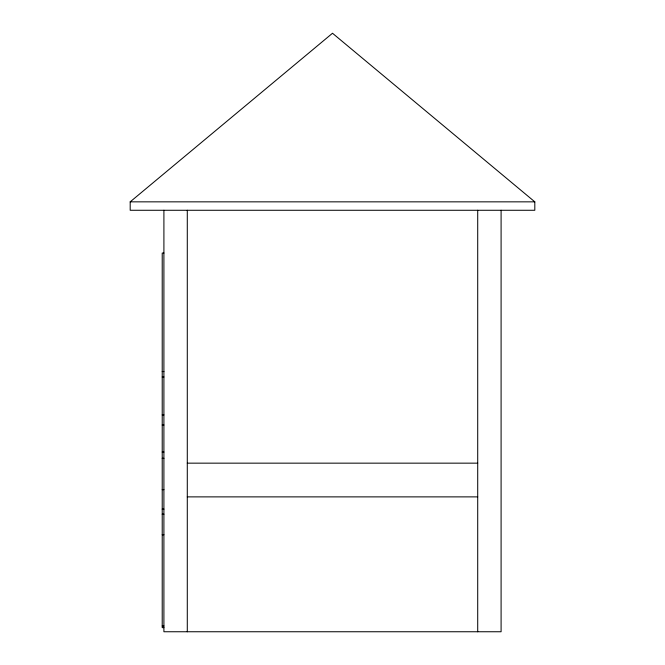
<?xml version="1.0" encoding="UTF-8"?>
<svg xmlns="http://www.w3.org/2000/svg" width="665" height="665" viewBox="0 0 665 665"><rect width="100%" height="100%" fill="white"/><g stroke="black" fill="none" stroke-linecap="round" stroke-linejoin="round"><path stroke-width="1" d="M130.19 201.844L332.5 33.25L534.81 201.844L534.81 210.273L130.19 210.273L130.19 201.844L534.81 201.844M163.906 253.041L162.218 253.041L162.218 627.635L163.906 627.635M162.218 371.544L163.906 371.544M162.218 376.988L163.906 376.988M162.218 414.918L163.906 414.918M162.218 425.018L163.906 425.018M162.218 452.05L163.906 452.05M162.218 458.31L163.906 458.31M187.289 463.156L477.711 463.156M162.218 489.648L163.906 489.648M187.289 496.88L477.711 496.88M162.218 509.132L163.906 509.132M162.218 514.186L163.906 514.186M162.218 534.768L163.906 534.768M162.218 625.94L163.906 625.94M501.094 210.273L501.094 631.75L163.906 631.75L163.906 210.273M477.711 210.273L477.711 631.75M187.289 210.273L187.289 631.75"/></g></svg>
